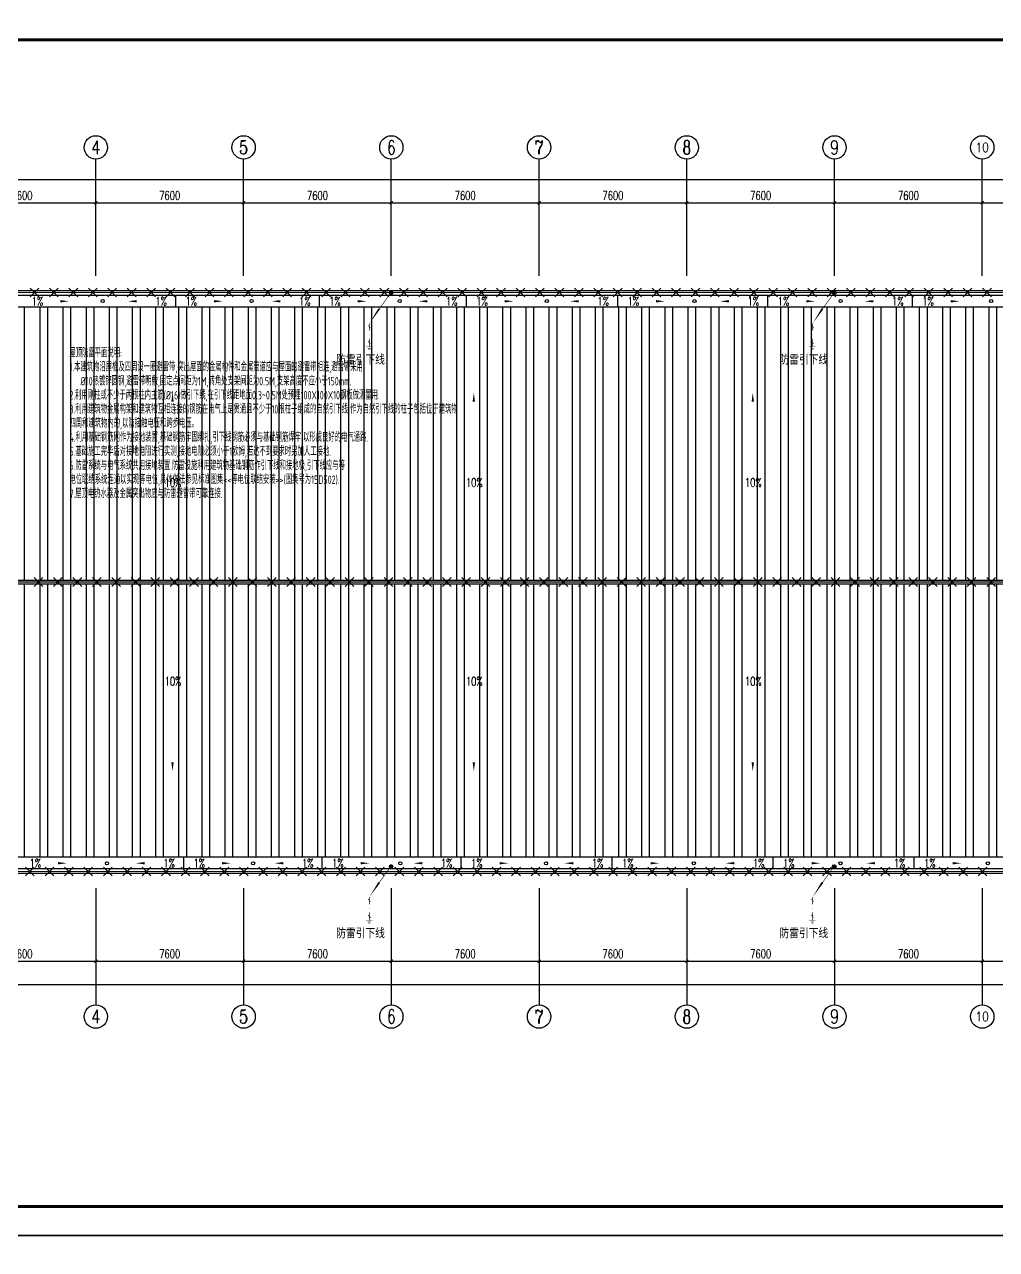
# Model space of a CAD drawing. Extents: x 54907 to 703237, y -798661 to -546661.
# Drawn here: x 90410 to 140410, y -736374 to -673374 of the extents above; entities that cross this region are included whole.
import ezdxf
from ezdxf.enums import TextEntityAlignment as Align

# ---------------------------------------------------------------- set-up
doc = ezdxf.new("R2010")
doc.units = 0
doc.header["$LTSCALE"] = 1000
doc.header["$MEASUREMENT"] = 0
for name, color, linetype in [('AXIS', 3, 'Continuous'), ('AXIS_TEXT', 7, 'Continuous'), ('CABLETRAY_DIM', 3, 'Continuous'), ('DIM_SYMB', 3, 'Continuous'), ('LGT1', 7, 'Continuous'), ('LWIRE', 4, 'Continuous'), ('PUB_TITLE', 4, 'Continuous'), ('WIRE-避雷', 4, 'Continuous'), ('干线', 1, 'Continuous')]:
    doc.layers.add(name, color=color, linetype=linetype)
doc.layers.add('yichutu', color=7, linetype='Continuous', true_color=0xffffff, plot=False)
doc.styles.add('_HZTXT', font='txt.shx', dxfattribs={"width": 0.8, "bigfont": 'hztxt.shx'})
doc.styles.add('_TCH_AXIS', font='COMPLEX', dxfattribs={"bigfont": 'GBCBIG'})
doc.styles.add('_TCH_DIM', font='SIMPLEX', dxfattribs={"bigfont": 'GBCBIG'})
doc.styles.add('_TCH_DIM_T3', font='SIMPLEX', dxfattribs={"width": 0.705882, "bigfont": 'GBCBIG'})
doc.styles.add('AUDIT_I_110108221036-0', font='gbenor', dxfattribs={"bigfont": 'gbcbig'})
doc.styles.add('COMPLEX', font='COMPLEX')
doc.dimstyles.new('_TCH_ARCH&&150', dxfattribs={"dimtxt": 446.25, "dimasz": 150, "dimexe": 375, "dimexo": 450, "dimgap": 150, "dimtad": 1, "dimdec": 0, "dimzin": 0, "dimdsep": 46, "dimtxsty": '_TCH_DIM_T3', "dimblk": 'ARCHTICK', "dimcen": 0.09, "dimclrt": 7, "dimazin": 2, "dimtfac": 1, "dimtdec": 0, "dimtix": 1, "dimtmove": 2, "dimatfit": 3, "dimldrblk": 'ARCHTICK', "dimfxl": 0, "dimtolj": 1, "dimtzin": 0, "dimarcsym": 0})
pattern_1 = [(90, (-155248.3, -610043.7), (-1190.625, 1e-13), []), (90, (-154851.4, -609646.8), (-1190.625, 1e-13), [])]

# ---------------------------------------------------------------- blocks, each defined once
blk = doc.blocks.new('$TelecSys$00000009')
for p, q in [((-0.5, 0.5), (0.5, -0.5)), ((0.5, 0.5), (-0.5, -0.5))]:
    blk.add_line(p, q)
blk = doc.blocks.new('*X77')
at = {"color": 0, "linetype": 'Continuous'}
for p, q in [((192.59, 446.72), (193.87, 448.01)), ((192.65, 446.36), (194.23, 447.94)), ((192.69, 447.24), (193.35, 447.91)), ((192.79, 446.07), (194.52, 447.8)), ((192.98, 445.84), (194.75, 447.61)), ((193.23, 445.66), (194.93, 447.37)), ((193.53, 445.54), (195.05, 447.06)), ((193.92, 445.51), (195.08, 446.67)), ((194.61, 445.77), (194.82, 445.99))]:
    blk.add_line(p, q, dxfattribs=at)
blk = doc.blocks.new('YIN')
at = {"color": 1, "linetype": 'Continuous'}
blk.add_circle((0, 0.08), 0.875, dxfattribs=at)
at = {"layer": 'LGT1', "color": 1, "linetype": 'Continuous', "const_width": 0.3}
for points in [[(-0.46, -0.38), (-6.95, -9.43)], [(-11.88, -16.7), (-10.51, -18.13)], [(-11.17, -15.63), (-11.17, -15.63), (-11.17, -19.36)], [(-11.88, -24.88), (-10.51, -26.31)], [(-11.17, -21.31), (-11.17, -21.52)], [(-11.17, -23.58), (-11.17, -27.85)], [(-12.96, -27.73), (-9.54, -27.73)], [(-12.08, -28.45), (-10.56, -28.45)], [(-11.82, -29.1), (-10.68, -29.1)]]:
    blk.add_lwpolyline(points, dxfattribs=at)
at = {"layer": 'LGT1', "color": 1, "linetype": 'Continuous'}
blk.add_lwpolyline([(-6.14, -8.19, 1, 0, 0), (-11.11, -15.59, 0, 0, 0)], format="xyseb", dxfattribs=at)
at = {"color": 1, "linetype": 'Continuous', "xscale": 0.7, "yscale": 0.7, "zscale": 0.7}
blk.add_blockref('*X77', (-135.69, -312.65), dxfattribs=at)
blk = doc.blocks.new('A$C62AC0C75')
at = {"color": 1, "linetype": 'Continuous', "xscale": 100, "yscale": 100, "zscale": 100}
blk.add_blockref('YIN', (2770, 3677), dxfattribs=at)
at = {"color": 1, "linetype": 'Continuous', "style": '_HZTXT', "width": 0.8}
blk.add_text('防雷引下线', height=500, dxfattribs=at).set_placement((-50, -8))
blk = doc.blocks.new('A$C60276FF9')
at = {"layer": '干线', "color": 3}
blk.add_blockref('A$C62AC0C75', (0, 0), dxfattribs=at)
blk = doc.blocks.new('yct-1337-420-200550-63000-150-2010.0')
at = {"layer": 'yichutu', "color": 7, "true_color": 0xffffff}
blk.add_lwpolyline([(0, 0), (0, 63000), (200550, 63000), (200550, 0)], close=True, dxfattribs=at)
blk = doc.blocks.new('_ArchTick')
at = {"color": 0, "linetype": 'ByBlock', "const_width": 0.4}
blk.add_lwpolyline([(-0.5, -0.5), (0.5, 0.5)], dxfattribs=at)
blk = doc.blocks.new('*D258')
at = {"layer": 'AXIS', "color": 0, "lineweight": -2}
for p, q in [((86480, -685845), (86480, -682170)), ((94080, -685845), (94080, -682170)), ((86480, -682545), (94080, -682545))]:
    blk.add_line(p, q, dxfattribs=at)
at = {"layer": 'Defpoints', "color": 0}
for p in [(94080, -682545), (86480, -686295), (94080, -686295)]:
    blk.add_point(p, dxfattribs=at)
at = {"layer": 'AXIS', "color": 0, "lineweight": -2, "xscale": 150, "yscale": 150, "zscale": 150, "rotation": 180}
blk.add_blockref('_ArchTick', (86480, -682545), dxfattribs=at)
at = {"layer": 'AXIS', "color": 0, "lineweight": -2, "xscale": 150, "yscale": 150, "zscale": 150}
blk.add_blockref('_ArchTick', (94080, -682545), dxfattribs=at)
at = {"layer": 'AXIS', "color": 7, "insert": (90280, -682172), "char_height": 446.2, "attachment_point": 5, "style": '_TCH_DIM_T3'}
blk.add_mtext('\\A1;7600', dxfattribs=at)
blk = doc.blocks.new('*D259')
at = {"layer": 'AXIS', "color": 0, "lineweight": -2}
for p, q in [((94080, -685845), (94080, -682170)), ((101680, -685845), (101680, -682170)), ((94080, -682545), (101680, -682545))]:
    blk.add_line(p, q, dxfattribs=at)
at = {"layer": 'Defpoints', "color": 0}
for p in [(101680, -682545), (94080, -686295), (101680, -686295)]:
    blk.add_point(p, dxfattribs=at)
at = {"layer": 'AXIS', "color": 0, "lineweight": -2, "xscale": 150, "yscale": 150, "zscale": 150, "rotation": 180}
blk.add_blockref('_ArchTick', (94080, -682545), dxfattribs=at)
at = {"layer": 'AXIS', "color": 0, "lineweight": -2, "xscale": 150, "yscale": 150, "zscale": 150}
blk.add_blockref('_ArchTick', (101680, -682545), dxfattribs=at)
at = {"layer": 'AXIS', "color": 7, "insert": (97880, -682172), "char_height": 446.2, "attachment_point": 5, "style": '_TCH_DIM_T3'}
blk.add_mtext('\\A1;7600', dxfattribs=at)
blk = doc.blocks.new('*D260')
at = {"layer": 'AXIS', "color": 0, "lineweight": -2}
for p, q in [((101680, -685845), (101680, -682170)), ((109280, -685845), (109280, -682170)), ((101680, -682545), (109280, -682545))]:
    blk.add_line(p, q, dxfattribs=at)
at = {"layer": 'Defpoints', "color": 0}
for p in [(109280, -682545), (101680, -686295), (109280, -686295)]:
    blk.add_point(p, dxfattribs=at)
at = {"layer": 'AXIS', "color": 0, "lineweight": -2, "xscale": 150, "yscale": 150, "zscale": 150, "rotation": 180}
blk.add_blockref('_ArchTick', (101680, -682545), dxfattribs=at)
at = {"layer": 'AXIS', "color": 0, "lineweight": -2, "xscale": 150, "yscale": 150, "zscale": 150}
blk.add_blockref('_ArchTick', (109280, -682545), dxfattribs=at)
at = {"layer": 'AXIS', "color": 7, "insert": (105480, -682172), "char_height": 446.2, "attachment_point": 5, "style": '_TCH_DIM_T3'}
blk.add_mtext('\\A1;7600', dxfattribs=at)
blk = doc.blocks.new('*D261')
at = {"layer": 'AXIS', "color": 0, "lineweight": -2}
for p, q in [((109280, -685845), (109280, -682170)), ((116880, -685845), (116880, -682170)), ((109280, -682545), (116880, -682545))]:
    blk.add_line(p, q, dxfattribs=at)
at = {"layer": 'Defpoints', "color": 0}
for p in [(116880, -682545), (109280, -686295), (116880, -686295)]:
    blk.add_point(p, dxfattribs=at)
at = {"layer": 'AXIS', "color": 0, "lineweight": -2, "xscale": 150, "yscale": 150, "zscale": 150, "rotation": 180}
blk.add_blockref('_ArchTick', (109280, -682545), dxfattribs=at)
at = {"layer": 'AXIS', "color": 0, "lineweight": -2, "xscale": 150, "yscale": 150, "zscale": 150}
blk.add_blockref('_ArchTick', (116880, -682545), dxfattribs=at)
at = {"layer": 'AXIS', "color": 7, "insert": (113080, -682172), "char_height": 446.2, "attachment_point": 5, "style": '_TCH_DIM_T3'}
blk.add_mtext('\\A1;7600', dxfattribs=at)
blk = doc.blocks.new('*D262')
at = {"layer": 'AXIS', "color": 0, "lineweight": -2}
for p, q in [((116880, -685845), (116880, -682170)), ((124480, -685845), (124480, -682170)), ((116880, -682545), (124480, -682545))]:
    blk.add_line(p, q, dxfattribs=at)
at = {"layer": 'Defpoints', "color": 0}
for p in [(124480, -682545), (116880, -686295), (124480, -686295)]:
    blk.add_point(p, dxfattribs=at)
at = {"layer": 'AXIS', "color": 0, "lineweight": -2, "xscale": 150, "yscale": 150, "zscale": 150, "rotation": 180}
blk.add_blockref('_ArchTick', (116880, -682545), dxfattribs=at)
at = {"layer": 'AXIS', "color": 0, "lineweight": -2, "xscale": 150, "yscale": 150, "zscale": 150}
blk.add_blockref('_ArchTick', (124480, -682545), dxfattribs=at)
at = {"layer": 'AXIS', "color": 7, "insert": (120680, -682172), "char_height": 446.2, "attachment_point": 5, "style": '_TCH_DIM_T3'}
blk.add_mtext('\\A1;7600', dxfattribs=at)
blk = doc.blocks.new('*D263')
at = {"layer": 'AXIS', "color": 0, "lineweight": -2}
for p, q in [((124480, -685845), (124480, -682170)), ((132080, -685845), (132080, -682170)), ((124480, -682545), (132080, -682545))]:
    blk.add_line(p, q, dxfattribs=at)
at = {"layer": 'Defpoints', "color": 0}
for p in [(132080, -682545), (124480, -686295), (132080, -686295)]:
    blk.add_point(p, dxfattribs=at)
at = {"layer": 'AXIS', "color": 0, "lineweight": -2, "xscale": 150, "yscale": 150, "zscale": 150, "rotation": 180}
blk.add_blockref('_ArchTick', (124480, -682545), dxfattribs=at)
at = {"layer": 'AXIS', "color": 0, "lineweight": -2, "xscale": 150, "yscale": 150, "zscale": 150}
blk.add_blockref('_ArchTick', (132080, -682545), dxfattribs=at)
at = {"layer": 'AXIS', "color": 7, "insert": (128280, -682172), "char_height": 446.2, "attachment_point": 5, "style": '_TCH_DIM_T3'}
blk.add_mtext('\\A1;7600', dxfattribs=at)
blk = doc.blocks.new('*D264')
at = {"layer": 'AXIS', "color": 0, "lineweight": -2}
for p, q in [((132080, -685845), (132080, -682170)), ((139680, -685845), (139680, -682170)), ((132080, -682545), (139680, -682545))]:
    blk.add_line(p, q, dxfattribs=at)
at = {"layer": 'Defpoints', "color": 0}
for p in [(139680, -682545), (132080, -686295), (139680, -686295)]:
    blk.add_point(p, dxfattribs=at)
at = {"layer": 'AXIS', "color": 0, "lineweight": -2, "xscale": 150, "yscale": 150, "zscale": 150, "rotation": 180}
blk.add_blockref('_ArchTick', (132080, -682545), dxfattribs=at)
at = {"layer": 'AXIS', "color": 0, "lineweight": -2, "xscale": 150, "yscale": 150, "zscale": 150}
blk.add_blockref('_ArchTick', (139680, -682545), dxfattribs=at)
at = {"layer": 'AXIS', "color": 7, "insert": (135880, -682172), "char_height": 446.2, "attachment_point": 5, "style": '_TCH_DIM_T3'}
blk.add_mtext('\\A1;7600', dxfattribs=at)
blk = doc.blocks.new('*D265')
at = {"layer": 'AXIS', "color": 0, "lineweight": -2}
for p, q in [((139680, -685845), (139680, -682170)), ((147280, -685845), (147280, -682170)), ((139680, -682545), (147280, -682545))]:
    blk.add_line(p, q, dxfattribs=at)
at = {"layer": 'Defpoints', "color": 0}
for p in [(147280, -682545), (139680, -686295), (147280, -686295)]:
    blk.add_point(p, dxfattribs=at)
at = {"layer": 'AXIS', "color": 0, "lineweight": -2, "xscale": 150, "yscale": 150, "zscale": 150, "rotation": 180}
blk.add_blockref('_ArchTick', (139680, -682545), dxfattribs=at)
at = {"layer": 'AXIS', "color": 0, "lineweight": -2, "xscale": 150, "yscale": 150, "zscale": 150}
blk.add_blockref('_ArchTick', (147280, -682545), dxfattribs=at)
at = {"layer": 'AXIS', "color": 7, "insert": (143480, -682172), "char_height": 446.2, "attachment_point": 5, "style": '_TCH_DIM_T3'}
blk.add_mtext('\\A1;7600', dxfattribs=at)
blk = doc.blocks.new('*D276')
at = {"layer": 'AXIS', "color": 0, "lineweight": -2}
for p, q in [((71280, -685845), (71280, -680970)), ((223280, -685845), (223280, -680970)), ((71280, -681345), (223280, -681345))]:
    blk.add_line(p, q, dxfattribs=at)
at = {"layer": 'Defpoints', "color": 0}
for p in [(223280, -681345), (71280, -686295), (223280, -686295)]:
    blk.add_point(p, dxfattribs=at)
at = {"layer": 'AXIS', "color": 0, "lineweight": -2, "xscale": 150, "yscale": 150, "zscale": 150, "rotation": 180}
blk.add_blockref('_ArchTick', (71280, -681345), dxfattribs=at)
at = {"layer": 'AXIS', "color": 0, "lineweight": -2, "xscale": 150, "yscale": 150, "zscale": 150}
blk.add_blockref('_ArchTick', (223280, -681345), dxfattribs=at)
at = {"layer": 'AXIS', "color": 7, "insert": (147280, -680972), "char_height": 446.2, "attachment_point": 5, "style": '_TCH_DIM_T3'}
blk.add_mtext('\\A1;152000', dxfattribs=at)
blk = doc.blocks.new('*D279')
at = {"layer": 'AXIS', "color": 0, "lineweight": -2}
for p, q in [((86480, -718245), (86480, -721920)), ((94080, -718245), (94080, -721920)), ((86480, -721545), (94080, -721545))]:
    blk.add_line(p, q, dxfattribs=at)
at = {"layer": 'Defpoints', "color": 0}
for p in [(86480, -717795), (94080, -717795), (94080, -721545)]:
    blk.add_point(p, dxfattribs=at)
at = {"layer": 'AXIS', "color": 0, "lineweight": -2, "xscale": 150, "yscale": 150, "zscale": 150, "rotation": 180}
blk.add_blockref('_ArchTick', (86480, -721545), dxfattribs=at)
at = {"layer": 'AXIS', "color": 0, "lineweight": -2, "xscale": 150, "yscale": 150, "zscale": 150}
blk.add_blockref('_ArchTick', (94080, -721545), dxfattribs=at)
at = {"layer": 'AXIS', "color": 7, "insert": (90280, -721172), "char_height": 446.2, "attachment_point": 5, "style": '_TCH_DIM_T3'}
blk.add_mtext('\\A1;7600', dxfattribs=at)
blk = doc.blocks.new('*D280')
at = {"layer": 'AXIS', "color": 0, "lineweight": -2}
for p, q in [((94080, -718245), (94080, -721920)), ((101680, -718245), (101680, -721920)), ((94080, -721545), (101680, -721545))]:
    blk.add_line(p, q, dxfattribs=at)
at = {"layer": 'Defpoints', "color": 0}
for p in [(94080, -717795), (101680, -717795), (101680, -721545)]:
    blk.add_point(p, dxfattribs=at)
at = {"layer": 'AXIS', "color": 0, "lineweight": -2, "xscale": 150, "yscale": 150, "zscale": 150, "rotation": 180}
blk.add_blockref('_ArchTick', (94080, -721545), dxfattribs=at)
at = {"layer": 'AXIS', "color": 0, "lineweight": -2, "xscale": 150, "yscale": 150, "zscale": 150}
blk.add_blockref('_ArchTick', (101680, -721545), dxfattribs=at)
at = {"layer": 'AXIS', "color": 7, "insert": (97880, -721172), "char_height": 446.2, "attachment_point": 5, "style": '_TCH_DIM_T3'}
blk.add_mtext('\\A1;7600', dxfattribs=at)
blk = doc.blocks.new('*D281')
at = {"layer": 'AXIS', "color": 0, "lineweight": -2}
for p, q in [((101680, -718245), (101680, -721920)), ((109280, -718245), (109280, -721920)), ((101680, -721545), (109280, -721545))]:
    blk.add_line(p, q, dxfattribs=at)
at = {"layer": 'Defpoints', "color": 0}
for p in [(101680, -717795), (109280, -717795), (109280, -721545)]:
    blk.add_point(p, dxfattribs=at)
at = {"layer": 'AXIS', "color": 0, "lineweight": -2, "xscale": 150, "yscale": 150, "zscale": 150, "rotation": 180}
blk.add_blockref('_ArchTick', (101680, -721545), dxfattribs=at)
at = {"layer": 'AXIS', "color": 0, "lineweight": -2, "xscale": 150, "yscale": 150, "zscale": 150}
blk.add_blockref('_ArchTick', (109280, -721545), dxfattribs=at)
at = {"layer": 'AXIS', "color": 7, "insert": (105480, -721172), "char_height": 446.2, "attachment_point": 5, "style": '_TCH_DIM_T3'}
blk.add_mtext('\\A1;7600', dxfattribs=at)
blk = doc.blocks.new('*D282')
at = {"layer": 'AXIS', "color": 0, "lineweight": -2}
for p, q in [((109280, -718245), (109280, -721920)), ((116880, -718245), (116880, -721920)), ((109280, -721545), (116880, -721545))]:
    blk.add_line(p, q, dxfattribs=at)
at = {"layer": 'Defpoints', "color": 0}
for p in [(109280, -717795), (116880, -717795), (116880, -721545)]:
    blk.add_point(p, dxfattribs=at)
at = {"layer": 'AXIS', "color": 0, "lineweight": -2, "xscale": 150, "yscale": 150, "zscale": 150, "rotation": 180}
blk.add_blockref('_ArchTick', (109280, -721545), dxfattribs=at)
at = {"layer": 'AXIS', "color": 0, "lineweight": -2, "xscale": 150, "yscale": 150, "zscale": 150}
blk.add_blockref('_ArchTick', (116880, -721545), dxfattribs=at)
at = {"layer": 'AXIS', "color": 7, "insert": (113080, -721172), "char_height": 446.2, "attachment_point": 5, "style": '_TCH_DIM_T3'}
blk.add_mtext('\\A1;7600', dxfattribs=at)
blk = doc.blocks.new('*D283')
at = {"layer": 'AXIS', "color": 0, "lineweight": -2}
for p, q in [((116880, -718245), (116880, -721920)), ((124480, -718245), (124480, -721920)), ((116880, -721545), (124480, -721545))]:
    blk.add_line(p, q, dxfattribs=at)
at = {"layer": 'Defpoints', "color": 0}
for p in [(116880, -717795), (124480, -717795), (124480, -721545)]:
    blk.add_point(p, dxfattribs=at)
at = {"layer": 'AXIS', "color": 0, "lineweight": -2, "xscale": 150, "yscale": 150, "zscale": 150, "rotation": 180}
blk.add_blockref('_ArchTick', (116880, -721545), dxfattribs=at)
at = {"layer": 'AXIS', "color": 0, "lineweight": -2, "xscale": 150, "yscale": 150, "zscale": 150}
blk.add_blockref('_ArchTick', (124480, -721545), dxfattribs=at)
at = {"layer": 'AXIS', "color": 7, "insert": (120680, -721172), "char_height": 446.2, "attachment_point": 5, "style": '_TCH_DIM_T3'}
blk.add_mtext('\\A1;7600', dxfattribs=at)
blk = doc.blocks.new('*D284')
at = {"layer": 'AXIS', "color": 0, "lineweight": -2}
for p, q in [((124480, -718245), (124480, -721920)), ((132080, -718245), (132080, -721920)), ((124480, -721545), (132080, -721545))]:
    blk.add_line(p, q, dxfattribs=at)
at = {"layer": 'Defpoints', "color": 0}
for p in [(124480, -717795), (132080, -717795), (132080, -721545)]:
    blk.add_point(p, dxfattribs=at)
at = {"layer": 'AXIS', "color": 0, "lineweight": -2, "xscale": 150, "yscale": 150, "zscale": 150, "rotation": 180}
blk.add_blockref('_ArchTick', (124480, -721545), dxfattribs=at)
at = {"layer": 'AXIS', "color": 0, "lineweight": -2, "xscale": 150, "yscale": 150, "zscale": 150}
blk.add_blockref('_ArchTick', (132080, -721545), dxfattribs=at)
at = {"layer": 'AXIS', "color": 7, "insert": (128280, -721172), "char_height": 446.2, "attachment_point": 5, "style": '_TCH_DIM_T3'}
blk.add_mtext('\\A1;7600', dxfattribs=at)
blk = doc.blocks.new('*D285')
at = {"layer": 'AXIS', "color": 0, "lineweight": -2}
for p, q in [((132080, -718245), (132080, -721920)), ((139680, -718245), (139680, -721920)), ((132080, -721545), (139680, -721545))]:
    blk.add_line(p, q, dxfattribs=at)
at = {"layer": 'Defpoints', "color": 0}
for p in [(132080, -717795), (139680, -717795), (139680, -721545)]:
    blk.add_point(p, dxfattribs=at)
at = {"layer": 'AXIS', "color": 0, "lineweight": -2, "xscale": 150, "yscale": 150, "zscale": 150, "rotation": 180}
blk.add_blockref('_ArchTick', (132080, -721545), dxfattribs=at)
at = {"layer": 'AXIS', "color": 0, "lineweight": -2, "xscale": 150, "yscale": 150, "zscale": 150}
blk.add_blockref('_ArchTick', (139680, -721545), dxfattribs=at)
at = {"layer": 'AXIS', "color": 7, "insert": (135880, -721172), "char_height": 446.2, "attachment_point": 5, "style": '_TCH_DIM_T3'}
blk.add_mtext('\\A1;7600', dxfattribs=at)
blk = doc.blocks.new('*D286')
at = {"layer": 'AXIS', "color": 0, "lineweight": -2}
for p, q in [((139680, -718245), (139680, -721920)), ((147280, -718245), (147280, -721920)), ((139680, -721545), (147280, -721545))]:
    blk.add_line(p, q, dxfattribs=at)
at = {"layer": 'Defpoints', "color": 0}
for p in [(139680, -717795), (147280, -717795), (147280, -721545)]:
    blk.add_point(p, dxfattribs=at)
at = {"layer": 'AXIS', "color": 0, "lineweight": -2, "xscale": 150, "yscale": 150, "zscale": 150, "rotation": 180}
blk.add_blockref('_ArchTick', (139680, -721545), dxfattribs=at)
at = {"layer": 'AXIS', "color": 0, "lineweight": -2, "xscale": 150, "yscale": 150, "zscale": 150}
blk.add_blockref('_ArchTick', (147280, -721545), dxfattribs=at)
at = {"layer": 'AXIS', "color": 7, "insert": (143480, -721172), "char_height": 446.2, "attachment_point": 5, "style": '_TCH_DIM_T3'}
blk.add_mtext('\\A1;7600', dxfattribs=at)
blk = doc.blocks.new('*D297')
at = {"layer": 'AXIS', "color": 0, "lineweight": -2}
for p, q in [((71280, -718245), (71280, -723120)), ((223280, -718245), (223280, -723120)), ((71280, -722745), (223280, -722745))]:
    blk.add_line(p, q, dxfattribs=at)
at = {"layer": 'Defpoints', "color": 0}
for p in [(71280, -717795), (223280, -717795), (223280, -722745)]:
    blk.add_point(p, dxfattribs=at)
at = {"layer": 'AXIS', "color": 0, "lineweight": -2, "xscale": 150, "yscale": 150, "zscale": 150, "rotation": 180}
blk.add_blockref('_ArchTick', (71280, -722745), dxfattribs=at)
at = {"layer": 'AXIS', "color": 0, "lineweight": -2, "xscale": 150, "yscale": 150, "zscale": 150}
blk.add_blockref('_ArchTick', (223280, -722745), dxfattribs=at)
at = {"layer": 'AXIS', "color": 7, "insert": (147280, -722372), "char_height": 446.2, "attachment_point": 5, "style": '_TCH_DIM_T3'}
blk.add_mtext('\\A1;152000', dxfattribs=at)
blk = doc.blocks.new('_AXISO')
blk.add_circle((0, 0), 0.5)
at = {"layer": 'AXIS_TEXT', "style": 'COMPLEX', "width": 1.041667}
blk.add_attdef('A', text='', height=0.56, dxfattribs=at).set_placement((-0.25, -0.28), (0.25, -0.28), align=Align.FIT)

msp = doc.modelspace()

# ---------------------------------------------------------------- hatches: boundary and pattern name
h = msp.add_hatch()
h.set_pattern_fill('ANSI32', color=146, scale=250, angle=45, style=0)
h.set_pattern_definition(pattern_1)
h.paths.add_polyline_path([(78880.3, -687894.7), (70210.2, -687894.7), (70730.4, -701944.7), (78880.3, -701944.7)])
h.paths.add_polyline_path([(86480.3, -687894.7), (78880.3, -687894.7), (78880.3, -701944.7), (86480.3, -701944.7)])
h.paths.add_polyline_path([(94080.3, -687894.7), (86480.3, -687894.7), (86480.3, -701944.7), (94080.3, -701944.7)])
h.paths.add_polyline_path([(101680.3, -687894.7), (94080.3, -687894.7), (94080.3, -701944.7), (101680.3, -701944.7)])
h.paths.add_polyline_path([(109280.3, -687894.7), (101680.3, -687894.7), (101680.3, -701944.7), (109280.3, -701944.7)])
h.paths.add_polyline_path([(116880.3, -687894.7), (109280.3, -687894.7), (109280.3, -701944.7), (116880.3, -701944.7)])
h.paths.add_polyline_path([(124480.3, -687894.7), (116880.3, -687894.7), (116880.3, -701944.7), (124480.3, -701944.7)])
h.paths.add_polyline_path([(132080.3, -687894.7), (124480.3, -687894.7), (124480.3, -701944.7), (132080.3, -701944.7)])
h.paths.add_polyline_path([(139680.3, -687894.7), (132080.3, -687894.7), (132080.3, -701944.7), (139680.3, -701944.7)])
h.paths.add_polyline_path([(147280.3, -687894.7), (139680.3, -687894.7), (139680.3, -701944.7), (147280.3, -701944.7)])
h.paths.add_polyline_path([(154880.3, -687894.7), (147280.3, -687894.7), (147280.3, -701944.7), (154880.3, -701944.7)])
h.paths.add_polyline_path([(223280.3, -687894.7), (154880.3, -687894.7), (154880.3, -701944.7), (223280.3, -701944.7)])
h = msp.add_hatch()
h.set_pattern_fill('ANSI32', color=146, scale=250, angle=45, style=0)
h.set_pattern_definition(pattern_1)
h.paths.add_polyline_path([(215680.3, -716194.7), (223280.3, -716194.7), (223280.3, -702144.7), (215680.3, -702144.7)])
h.paths.add_polyline_path([(208080.3, -716194.7), (215680.3, -716194.7), (215680.3, -702144.7), (208080.3, -702144.7)])
h.paths.add_polyline_path([(200480.3, -716194.7), (208080.3, -716194.7), (208080.3, -702144.7), (200480.3, -702144.7)])
h.paths.add_polyline_path([(170080.3, -716194.7), (177680.3, -716194.7), (177680.3, -702144.7), (170080.3, -702144.7)])
h.paths.add_polyline_path([(162480.3, -716194.7), (170080.3, -716194.7), (170080.3, -702144.7), (162480.3, -702144.7)])
h.paths.add_polyline_path([(154880.3, -716194.7), (162480.3, -716194.7), (162480.3, -702144.7), (154880.3, -702144.7)])
h.paths.add_polyline_path([(147280.3, -716194.7), (154880.3, -716194.7), (154880.3, -702144.7), (147280.3, -702144.7)])
h.paths.add_polyline_path([(139680.3, -716194.7), (147280.3, -716194.7), (147280.3, -702144.7), (139680.3, -702144.7)])
h.paths.add_polyline_path([(132080.3, -716194.7), (139680.3, -716194.7), (139680.3, -702144.7), (132080.3, -702144.7)])
h.paths.add_polyline_path([(124480.3, -716194.7), (132080.3, -716194.7), (132080.3, -702144.7), (124480.3, -702144.7)])
h.paths.add_polyline_path([(116880.3, -716194.7), (124480.3, -716194.7), (124480.3, -702144.7), (116880.3, -702144.7)])
h.paths.add_polyline_path([(109280.3, -716194.7), (116880.3, -716194.7), (116880.3, -702144.7), (109280.3, -702144.7)])
h.paths.add_polyline_path([(101680.3, -716194.7), (109280.3, -716194.7), (109280.3, -702144.7), (101680.3, -702144.7)])
h.paths.add_polyline_path([(94080.3, -716194.7), (101680.3, -716194.7), (101680.3, -702144.7), (94080.3, -702144.7)])
h.paths.add_polyline_path([(86480.3, -716194.7), (94080.3, -716194.7), (94080.3, -702144.7), (86480.3, -702144.7)])
h.paths.add_polyline_path([(78880.3, -716194.7), (86480.3, -716194.7), (86480.3, -702144.7), (78880.3, -702144.7)])
h.paths.add_polyline_path([(185160.3, -716194.7), (185160.3, -702144.7), (177680.3, -702144.7), (177680.3, -716194.7)])
h.paths.add_polyline_path([(185400.3, -716194.7), (185400.3, -702184.7), (192880.3, -702184.7), (192880.3, -702144.7), (185280.3, -702144.7), (185280.3, -716194.7)])
h.paths.add_polyline_path([(192880.3, -702184.7), (200360.3, -702184.7), (200360.3, -716194.7), (200480.3, -716194.7), (200480.3, -702144.7), (192880.3, -702144.7)])

# ---------------------------------------------------------------- linework, layer by layer
for p, q in [((70179.1, -687054.7), (223520.3, -687054.7)), ((70179.1, -687294.7), (223280.3, -687294.7)), ((98170.9, -687294.7), (98170.9, -687894.7)), ((105564.5, -687294.7), (105564.5, -687894.7)), ((113127.1, -687294.7), (113127.1, -687894.7)), ((120911.7, -687294.7), (120911.7, -687894.7)), ((128634.4, -687294.7), (128634.4, -687894.7)), ((136069.6, -687294.7), (136069.6, -687894.7)), ((70179.1, -687894.7), (223280.3, -687894.7)), ((70494, -702044.7), (185160.3, -702044.7)), ((70734.1, -701944.7), (223280.3, -701944.7)), ((70734.1, -702144.7), (185160.3, -702144.7)), ((185160.3, -716194.7), (71280.3, -716194.7)), ((98581.9, -716194.7), (98581.9, -716794.7)), ((105712.4, -716194.7), (105712.4, -716794.7)), ((112860.3, -716194.7), (112860.3, -716794.7)), ((120625.4, -716194.7), (120625.4, -716794.7)), ((128910.5, -716194.7), (128910.5, -716794.7)), ((136158.4, -716194.7), (136158.4, -716794.7)), ((185160.3, -716794.7), (71280.3, -716794.7)), ((223520.3, -717034.7), (71049, -717034.7))]:
    msp.add_line(p, q)
at = {"color": 0}
for centre in [(94435.9, -687596), (102092.8, -687596), (109712.5, -687596), (117276.7, -687596), (124876.6, -687596), (132392.4, -687596), (140135.5, -687596), (94653.6, -716510.1), (102170.2, -716510.1), (109739, -716510.1), (117239.2, -716510.1), (124840, -716510.1), (132385.9, -716510.1), (139964.4, -716510.1)]:
    msp.add_circle(centre, 81, dxfattribs=at)
at = {"layer": 'AXIS'}
for p, q in [((94080.3, -686294.7), (94080.3, -680294.7)), ((101680.3, -686294.7), (101680.3, -680294.7)), ((109280.3, -686294.7), (109280.3, -680294.7)), ((116880.3, -686294.7), (116880.3, -680294.7)), ((124480.3, -686294.7), (124480.3, -680294.7)), ((132080.3, -686294.7), (132080.3, -680294.7)), ((139680.3, -686294.7), (139680.3, -680294.7)), ((94080.3, -717794.7), (94080.3, -723794.7)), ((101680.3, -717794.7), (101680.3, -723794.7)), ((109280.3, -717794.7), (109280.3, -723794.7)), ((116880.3, -717794.7), (116880.3, -723794.7)), ((124480.3, -717794.7), (124480.3, -723794.7)), ((132080.3, -717794.7), (132080.3, -723794.7)), ((139680.3, -717794.7), (139680.3, -723794.7))]:
    msp.add_line(p, q, dxfattribs=at)
at = {"layer": 'DIM_SYMB'}
for points in [[(91446.2, -687608, 0, 0, 0), (92698.2, -687608, 0, 120, 0), (92248.2, -687608, 0, 0, 0)], [(96982.5, -687608, 0, 0, 0), (95730.5, -687608, 0, 120, 0), (96180.5, -687608, 0, 0, 0)], [(99359.3, -687608, 0, 0, 0), (100611.3, -687608, 0, 120, 0), (100161.3, -687608, 0, 0, 0)], [(104376.1, -687608, 0, 0, 0), (103124.1, -687608, 0, 120, 0), (103574.1, -687608, 0, 0, 0)], [(106752.9, -687608, 0, 0, 0), (108004.9, -687608, 0, 120, 0), (107554.9, -687608, 0, 0, 0)], [(111938.7, -687608, 0, 0, 0), (110686.7, -687608, 0, 120, 0), (111136.7, -687608, 0, 0, 0)], [(114315.5, -687608, 0, 0, 0), (115567.5, -687608, 0, 120, 0), (115117.5, -687608, 0, 0, 0)], [(119723.3, -687608, 0, 0, 0), (118471.3, -687608, 0, 120, 0), (118921.3, -687608, 0, 0, 0)], [(122100.1, -687608, 0, 0, 0), (123352.1, -687608, 0, 120, 0), (122902.1, -687608, 0, 0, 0)], [(127446, -687608, 0, 0, 0), (126194, -687608, 0, 120, 0), (126644, -687608, 0, 0, 0)], [(129822.8, -687608, 0, 0, 0), (131074.8, -687608, 0, 120, 0), (130624.8, -687608, 0, 0, 0)], [(134881.2, -687608, 0, 0, 0), (133629.2, -687608, 0, 120, 0), (134079.2, -687608, 0, 0, 0)], [(137258, -687608, 0, 0, 0), (138510, -687608, 0, 120, 0), (138060, -687608, 0, 0, 0)], [(98023.9, -696555.1, 0, 0, 0), (98023.9, -692314.1, 0, 120, 0), (98023.9, -692764.1, 0, 0, 0)], [(113523.2, -696555.1, 0, 0, 0), (113523.2, -692314.1, 0, 120, 0), (113523.2, -692764.1, 0, 0, 0)], [(127872.5, -696555.1, 0, 0, 0), (127872.5, -692314.1, 0, 120, 0), (127872.5, -692764.1, 0, 0, 0)], [(98023.9, -707534.2, 0, 0, 0), (98023.9, -711775.2, 0, 120, 0), (98023.9, -711325.2, 0, 0, 0)], [(113523.2, -707534.2, 0, 0, 0), (113523.2, -711775.2, 0, 120, 0), (113523.2, -711325.2, 0, 0, 0)], [(127872.5, -707534.2, 0, 0, 0), (127872.5, -711775.2, 0, 120, 0), (127872.5, -711325.2, 0, 0, 0)], [(91336.9, -716508, 0, 0, 0), (92588.9, -716508, 0, 120, 0), (92138.9, -716508, 0, 0, 0)], [(97393.5, -716508, 0, 0, 0), (96141.5, -716508, 0, 120, 0), (96591.5, -716508, 0, 0, 0)], [(99770.3, -716508, 0, 0, 0), (101022.3, -716508, 0, 120, 0), (100572.3, -716508, 0, 0, 0)], [(104524, -716508, 0, 0, 0), (103272, -716508, 0, 120, 0), (103722, -716508, 0, 0, 0)], [(106900.8, -716508, 0, 0, 0), (108152.8, -716508, 0, 120, 0), (107702.8, -716508, 0, 0, 0)], [(111671.8, -716508, 0, 0, 0), (110419.8, -716508, 0, 120, 0), (110869.8, -716508, 0, 0, 0)], [(114048.7, -716508, 0, 0, 0), (115300.7, -716508, 0, 120, 0), (114850.7, -716508, 0, 0, 0)], [(119437, -716508, 0, 0, 0), (118185, -716508, 0, 120, 0), (118635, -716508, 0, 0, 0)], [(121813.8, -716508, 0, 0, 0), (123065.8, -716508, 0, 120, 0), (122615.8, -716508, 0, 0, 0)], [(127722.1, -716508, 0, 0, 0), (126470.1, -716508, 0, 120, 0), (126920.1, -716508, 0, 0, 0)], [(130098.9, -716508, 0, 0, 0), (131350.9, -716508, 0, 120, 0), (130900.9, -716508, 0, 0, 0)], [(134970, -716508, 0, 0, 0), (133718, -716508, 0, 120, 0), (134168, -716508, 0, 0, 0)], [(137346.8, -716508, 0, 0, 0), (138598.8, -716508, 0, 120, 0), (138148.8, -716508, 0, 0, 0)]]:
    msp.add_lwpolyline(points, format="xyseb", dxfattribs=at)
at = {"layer": 'PUB_TITLE'}
msp.add_line((55056.6, -735661.4), (255606.6, -735661.4), dxfattribs=at)
at = {"layer": 'PUB_TITLE', "const_width": 150}
msp.add_lwpolyline([(58806.6, -734161.4), (254256.6, -734161.4), (254256.6, -674161.4), (58806.6, -674161.4)], close=True, dxfattribs=at)
at = {"layer": 'PUB_TITLE'}
msp.add_lwpolyline([(54906.6, -798661.4), (255606.6, -798661.4), (255606.6, -735661.4), (54906.6, -735661.4)], close=True, dxfattribs=at)
at = {"layer": 'WIRE-避雷', "linetype": 'Continuous', "const_width": 52.5}
for points in [[(71191.2, -716931.6), (223421.7, -716931.6), (223421.7, -687156.4), (70067.3, -687159.3)], [(70629.2, -702044.7), (223421.7, -702044)]]:
    msp.add_lwpolyline(points, dxfattribs=at)

# ---------------------------------------------------------------- block references
at = {"layer": 'AXIS'}
ref = msp.add_blockref('_AXISO', (94080.3, -679694.7), dxfattribs=dict(at, xscale=1200, yscale=1200, zscale=1200))
ref.add_attrib('A', '4', dxfattribs={"layer": 'AXIS_TEXT', "height": 683.5, "style": '_TCH_AXIS', "width": 0.9375}).set_placement((93836.1, -680036.4), (94324.4, -680036.4), align=Align.FIT)
ref = msp.add_blockref('_AXISO', (101680.3, -679694.7), dxfattribs=dict(at, xscale=1200, yscale=1200, zscale=1200))
ref.add_attrib('A', '5', dxfattribs={"layer": 'AXIS_TEXT', "height": 698.9, "style": '_TCH_AXIS'}).set_placement((101447.3, -680044.1), (101913.2, -680044.1), align=Align.FIT)
ref = msp.add_blockref('_AXISO', (109280.3, -679694.7), dxfattribs=dict(at, xscale=1200, yscale=1200, zscale=1200))
ref.add_attrib('A', '6', dxfattribs={"layer": 'AXIS_TEXT', "height": 714.2, "style": '_TCH_AXIS', "width": 0.928571}).set_placement((109059.2, -680051.8), (109501.3, -680051.8), align=Align.FIT)
ref = msp.add_blockref('_AXISO', (116880.3, -679694.7), dxfattribs=dict(at, xscale=1200, yscale=1200, zscale=1200))
ref.add_attrib('A', '7', dxfattribs={"layer": 'AXIS_TEXT', "height": 698.9, "style": '_TCH_AXIS'}).set_placement((116647.3, -680044.1), (117113.2, -680044.1), align=Align.FIT)
ref = msp.add_blockref('_AXISO', (124480.3, -679694.7), dxfattribs=dict(at, xscale=1200, yscale=1200, zscale=1200))
ref.add_attrib('A', '8', dxfattribs={"layer": 'AXIS_TEXT', "height": 698.9, "style": '_TCH_AXIS'}).set_placement((124247.3, -680044.1), (124713.2, -680044.1), align=Align.FIT)
ref = msp.add_blockref('_AXISO', (132080.3, -679694.7), dxfattribs=dict(at, xscale=1200, yscale=1200, zscale=1200))
ref.add_attrib('A', '9', dxfattribs={"layer": 'AXIS_TEXT', "height": 714.2, "style": '_TCH_AXIS', "width": 0.928571}).set_placement((131859.2, -680051.8), (132301.3, -680051.8), align=Align.FIT)
ref = msp.add_blockref('_AXISO', (139680.3, -679694.7), dxfattribs=dict(at, xscale=1200, yscale=1200, zscale=1200))
ref.add_attrib('A', '10', dxfattribs={"layer": 'AXIS_TEXT', "height": 481.71, "style": '_TCH_AXIS', "width": 1.034483}).set_placement((139336.2, -679935.5), (140024.3, -679935.5), align=Align.FIT)
ref = msp.add_blockref('_AXISO', (94080.3, -724394.7), dxfattribs=dict(at, xscale=1200, yscale=1200, zscale=1200))
ref.add_attrib('A', '4', dxfattribs={"layer": 'AXIS_TEXT', "height": 683.5, "style": '_TCH_AXIS', "width": 0.9375}).set_placement((93836.1, -724736.4), (94324.4, -724736.4), align=Align.FIT)
ref = msp.add_blockref('_AXISO', (101680.3, -724394.7), dxfattribs=dict(at, xscale=1200, yscale=1200, zscale=1200))
ref.add_attrib('A', '5', dxfattribs={"layer": 'AXIS_TEXT', "height": 698.9, "style": '_TCH_AXIS'}).set_placement((101447.3, -724744.1), (101913.2, -724744.1), align=Align.FIT)
ref = msp.add_blockref('_AXISO', (109280.3, -724394.7), dxfattribs=dict(at, xscale=1200, yscale=1200, zscale=1200))
ref.add_attrib('A', '6', dxfattribs={"layer": 'AXIS_TEXT', "height": 714.2, "style": '_TCH_AXIS', "width": 0.928571}).set_placement((109059.2, -724751.8), (109501.3, -724751.8), align=Align.FIT)
ref = msp.add_blockref('_AXISO', (116880.3, -724394.7), dxfattribs=dict(at, xscale=1200, yscale=1200, zscale=1200))
ref.add_attrib('A', '7', dxfattribs={"layer": 'AXIS_TEXT', "height": 698.9, "style": '_TCH_AXIS'}).set_placement((116647.3, -724744.1), (117113.2, -724744.1), align=Align.FIT)
ref = msp.add_blockref('_AXISO', (124480.3, -724394.7), dxfattribs=dict(at, xscale=1200, yscale=1200, zscale=1200))
ref.add_attrib('A', '8', dxfattribs={"layer": 'AXIS_TEXT', "height": 698.9, "style": '_TCH_AXIS'}).set_placement((124247.3, -724744.1), (124713.2, -724744.1), align=Align.FIT)
ref = msp.add_blockref('_AXISO', (132080.3, -724394.7), dxfattribs=dict(at, xscale=1200, yscale=1200, zscale=1200))
ref.add_attrib('A', '9', dxfattribs={"layer": 'AXIS_TEXT', "height": 714.2, "style": '_TCH_AXIS', "width": 0.928571}).set_placement((131859.2, -724751.8), (132301.3, -724751.8), align=Align.FIT)
ref = msp.add_blockref('_AXISO', (139680.3, -724394.7), dxfattribs=dict(at, xscale=1200, yscale=1200, zscale=1200))
ref.add_attrib('A', '10', dxfattribs={"layer": 'AXIS_TEXT', "height": 481.71, "style": '_TCH_AXIS', "width": 1.034483}).set_placement((139336.2, -724635.5), (140024.3, -724635.5), align=Align.FIT)
at = {"layer": 'LWIRE', "xscale": 449.9999999999999, "yscale": 450, "zscale": 450}
for p, rotation in [((90921.7, -687158.9), 180.0010883605378), ((91921.7, -687158.9), 180.0010883605378), ((92921.7, -687158.9), 180.0010883605378), ((93921.7, -687158.9), 180.0010883605378), ((94921.7, -687158.8), 180.0010883605378), ((95921.7, -687158.8), 180.0010883605378), ((96921.7, -687158.8), 180.0010883605378), ((97921.7, -687158.8), 180.0010883605378), ((98921.7, -687158.8), 180.0010883605378), ((99921.7, -687158.7), 180.0010883605378), ((100921.7, -687158.7), 180.0010883605378), ((101921.7, -687158.7), 180.0010883605378), ((102921.7, -687158.7), 180.0010883605378), ((103921.7, -687158.7), 180.0010883605378), ((104921.7, -687158.6), 180.0010883605378), ((105921.7, -687158.6), 180.0010883605378), ((106921.7, -687158.6), 180.0010883605378), ((107921.7, -687158.6), 180.0010883605378), ((108921.7, -687158.6), 180.0010883605378), ((109921.7, -687158.5), 180.0010883605378), ((110921.7, -687158.5), 180.0010883605378), ((111921.7, -687158.5), 180.0010883605378), ((112921.7, -687158.5), 180.0010883605378), ((113921.7, -687158.5), 180.0010883605378), ((114921.7, -687158.5), 180.0010883605378), ((115921.7, -687158.4), 180.0010883605378), ((116921.7, -687158.4), 180.0010883605378), ((117921.7, -687158.4), 180.0010883605378), ((118921.7, -687158.4), 180.0010883605378), ((119921.7, -687158.4), 180.0010883605378), ((120921.7, -687158.3), 180.0010883605378), ((121921.7, -687158.3), 180.0010883605378), ((122921.7, -687158.3), 180.0010883605378), ((123921.7, -687158.3), 180.0010883605378), ((124921.7, -687158.3), 180.0010883605378), ((125921.7, -687158.2), 180.0010883605378), ((126921.7, -687158.2), 180.0010883605378), ((127921.7, -687158.2), 180.0010883605378), ((128921.7, -687158.2), 180.0010883605378), ((129921.7, -687158.2), 180.0010883605378), ((130921.7, -687158.2), 180.0010883605378), ((131921.7, -687158.1), 180.0010883605378), ((132921.7, -687158.1), 180.0010883605378), ((133921.7, -687158.1), 180.0010883605378), ((134921.7, -687158.1), 180.0010883605378), ((135921.7, -687158.1), 180.0010883605378), ((136921.7, -687158), 180.0010883605378), ((137921.7, -687158), 180.0010883605378), ((138921.7, -687158), 180.0010883605378), ((139921.7, -687158), 180.0010883605378), ((91129.2, -702044.6), 0.0002498998112633241), ((92129.2, -702044.6), 0.0002498998112633241), ((93129.2, -702044.6), 0.0002498998112633241), ((94129.2, -702044.6), 0.0002498998112633241), ((95129.2, -702044.5), 0.0002498998112633241), ((96129.2, -702044.5), 0.0002498998112633241), ((97129.2, -702044.5), 0.0002498998112633241), ((98129.2, -702044.5), 0.0002498998112633241), ((99129.2, -702044.5), 0.0002498998112633241), ((100129.2, -702044.5), 0.0002498998112633241), ((101129.2, -702044.5), 0.0002498998112633241), ((102129.2, -702044.5), 0.0002498998112633241), ((103129.2, -702044.5), 0.0002498998112633241), ((104129.2, -702044.5), 0.0002498998112633241), ((105129.2, -702044.5), 0.0002498998112633241), ((106129.2, -702044.5), 0.0002498998112633241), ((107129.2, -702044.5), 0.0002498998112633241), ((108129.2, -702044.5), 0.0002498998112633241), ((109129.2, -702044.5), 0.0002498998112633241), ((110129.2, -702044.5), 0.0002498998112633241), ((111129.2, -702044.5), 0.0002498998112633241), ((112129.2, -702044.5), 0.0002498998112633241), ((113129.2, -702044.5), 0.0002498998112633241), ((114129.2, -702044.5), 0.0002498998112633241), ((115129.2, -702044.5), 0.0002498998112633241), ((116129.2, -702044.5), 0.0002498998112633241), ((117129.2, -702044.5), 0.0002498998112633241), ((118129.2, -702044.4), 0.0002498998112633241), ((119129.2, -702044.4), 0.0002498998112633241), ((120129.2, -702044.4), 0.0002498998112633241), ((121129.2, -702044.4), 0.0002498998112633241), ((122129.2, -702044.4), 0.0002498998112633241), ((123129.2, -702044.4), 0.0002498998112633241), ((124129.2, -702044.4), 0.0002498998112633241), ((125129.2, -702044.4), 0.0002498998112633241), ((126129.2, -702044.4), 0.0002498998112633241), ((127129.2, -702044.4), 0.0002498998112633241), ((128129.2, -702044.4), 0.0002498998112633241), ((129129.2, -702044.4), 0.0002498998112633241), ((130129.2, -702044.4), 0.0002498998112633241), ((131129.2, -702044.4), 0.0002498998112633241), ((132129.2, -702044.4), 0.0002498998112633241), ((133129.2, -702044.4), 0.0002498998112633241), ((134129.2, -702044.4), 0.0002498998112633241), ((135129.2, -702044.4), 0.0002498998112633241), ((136129.2, -702044.4), 0.0002498998112633241), ((137129.2, -702044.4), 0.0002498998112633241), ((138129.2, -702044.4), 0.0002498998112633241), ((139129.2, -702044.4), 0.0002498998112633241), ((140129.2, -702044.4), 0.0002498998112633241)]:
    msp.add_blockref('$TelecSys$00000009', p, dxfattribs=dict(at, rotation=rotation))
at = {"layer": 'LWIRE', "xscale": 450, "yscale": 450, "zscale": 450}
for p in [(90691.2, -716931.6), (91691.2, -716931.6), (92691.2, -716931.6), (93691.2, -716931.6), (94691.2, -716931.6), (95691.2, -716931.6), (96691.2, -716931.6), (97691.2, -716931.6), (98691.2, -716931.6), (99691.2, -716931.6), (100691.2, -716931.6), (101691.2, -716931.6), (102691.2, -716931.6), (103691.2, -716931.6), (104691.2, -716931.6), (105691.2, -716931.6), (106691.2, -716931.6), (107691.2, -716931.6), (108691.2, -716931.6), (109691.2, -716931.6), (110691.2, -716931.6), (111691.2, -716931.6), (112691.2, -716931.6), (113691.2, -716931.6), (114691.2, -716931.6), (115691.2, -716931.6), (116691.2, -716931.6), (117691.2, -716931.6), (118691.2, -716931.6), (119691.2, -716931.6), (120691.2, -716931.6), (121691.2, -716931.6), (122691.2, -716931.6), (123691.2, -716931.6), (124691.2, -716931.6), (125691.2, -716931.6), (126691.2, -716931.6), (127691.2, -716931.6), (128691.2, -716931.6), (129691.2, -716931.6), (130691.2, -716931.6), (131691.2, -716931.6), (132691.2, -716931.6), (133691.2, -716931.6), (134691.2, -716931.6), (135691.2, -716931.6), (136691.2, -716931.6), (137691.2, -716931.6), (138691.2, -716931.6), (139691.2, -716931.6)]:
    msp.add_blockref('$TelecSys$00000009', p, dxfattribs=at)
at = {"layer": 'yichutu'}
for p in [(55056.6, -735661.4), (55056.6, -798661.4)]:
    msp.add_blockref('yct-1337-420-200550-63000-150-2010.0', p, dxfattribs=at)
at = {"layer": '干线', "color": 1}
for p in [(106498, -690856.8), (129298, -690856.8), (106498, -720356.8), (129298, -720356.8)]:
    msp.add_blockref('A$C60276FF9', p, dxfattribs=at)

# ---------------------------------------------------------------- texts
at = {"layer": 'CABLETRAY_DIM', "color": 7, "insert": (92721.9, -690053.2), "char_height": 434.043, "width": 19924.444, "attachment_point": 1, "style": 'AUDIT_I_110108221036-0'}
msp.add_mtext('{\\W0.75;屋顶防雷平面说明:\\P1.本建筑物沿屋檐及四周设一圈避雷带,突出屋面的金属构件和金属管道应与屋面的避雷带相连,避雷带采用\\P   %%C10热镀锌圆钢,避雷带明敷,固定点间距为1M,转角处支架间距为0.5M,支架高度不应小于150mm.\\P2.利用刚柱或不少于两根柱内主筋(%%C16)做引下线,在引下线距地面0.3~0.5M处预埋100X100X10钢板做测量用.\\P3.利用建筑物金属构架和建筑物互相连接的钢筋在电气上是贯通且不少于10根柱子组成的自然引下线,作为自然引下线的柱子包括位于建筑物四周和建筑物内的,以防接触电压和跨步电压。\\P4.利用基础钢筋网作为接地装置,基础钢筋牢固绑扎,引下线钢筋必须与基础钢筋焊牢,以形成良好的电气通路.\\P5.基础施工完毕后对接地电阻进行实测,接地电阻必须小于1欧姆,若达不到要求时另加人工接地.\\P6.防雷系统与电气系统共用接地装置.防雷设施利用建筑物基础钢筋作引下线和接地极,引下线应与等\\P电位联结系统连通以实现等电位,具体做法参见标准图集<<等电位联结安装>>(图集号为15D502).\\P7.屋顶电热水器及金属突出物应与防雷避雷带可靠连接.}', dxfattribs=at)
at = {"layer": 'DIM_SYMB', "color": 7, "style": '_TCH_DIM', "width": 0.705882}
for s, p in [('1%%%', (90778.7, -687831.1)), ('1%%%', (97140, -687831.1)), ('1%%%', (98691.8, -687831.1)), ('1%%%', (104533.6, -687831.1)), ('1%%%', (106085.4, -687831.1)), ('1%%%', (112096.2, -687831.1)), ('1%%%', (113648, -687831.1)), ('1%%%', (119880.8, -687831.1)), ('1%%%', (121432.6, -687831.1)), ('1%%%', (127603.5, -687831.1)), ('1%%%', (129155.3, -687831.1)), ('1%%%', (135038.7, -687831.1)), ('1%%%', (136590.5, -687831.1)), ('10%%%', (97618.9, -697158.8)), ('10%%%', (113118.2, -697158.8)), ('10%%%', (127467.5, -697158.8)), ('10%%%', (97618.9, -707376.7)), ('10%%%', (113118.2, -707376.7)), ('10%%%', (127467.5, -707376.7)), ('1%%%', (90669.4, -716731.1)), ('1%%%', (97551, -716731.1)), ('1%%%', (99102.8, -716731.1)), ('1%%%', (104681.5, -716731.1)), ('1%%%', (106233.3, -716731.1)), ('1%%%', (111829.3, -716731.1)), ('1%%%', (113381.2, -716731.1)), ('1%%%', (119594.5, -716731.1)), ('1%%%', (121146.3, -716731.1)), ('1%%%', (127879.6, -716731.1)), ('1%%%', (129431.4, -716731.1)), ('1%%%', (135127.5, -716731.1)), ('1%%%', (136679.3, -716731.1))]:
    msp.add_text(s, height=446.25, dxfattribs=at).set_placement(p)

# ---------------------------------------------------------------- dimensions: what is measured, and where the dimension line sits
at = {"layer": 'AXIS'}
for p1, p2, distance, picture, middle in [((71280.3, -686294.7), (223280.3, -686294.7), 4950, '*D276', (147280.3, -680971.5)), ((86480.3, -686294.7), (94080.3, -686294.7), 3750, '*D258', (90280.3, -682171.5)), ((94080.3, -686294.7), (101680.3, -686294.7), 3750, '*D259', (97880.3, -682171.5)), ((101680.3, -686294.7), (109280.3, -686294.7), 3750, '*D260', (105480.3, -682171.5)), ((109280.3, -686294.7), (116880.3, -686294.7), 3750, '*D261', (113080.3, -682171.5)), ((116880.3, -686294.7), (124480.3, -686294.7), 3750, '*D262', (120680.3, -682171.5)), ((124480.3, -686294.7), (132080.3, -686294.7), 3750, '*D263', (128280.3, -682171.5)), ((132080.3, -686294.7), (139680.3, -686294.7), 3750, '*D264', (135880.3, -682171.5)), ((139680.3, -686294.7), (147280.3, -686294.7), 3750, '*D265', (143480.3, -682171.5)), ((71280.3, -717794.7), (223280.3, -717794.7), -4950, '*D297', (147280.3, -722371.5)), ((86480.3, -717794.7), (94080.3, -717794.7), -3750, '*D279', (90280.3, -721171.5)), ((94080.3, -717794.7), (101680.3, -717794.7), -3750, '*D280', (97880.3, -721171.5)), ((101680.3, -717794.7), (109280.3, -717794.7), -3750, '*D281', (105480.3, -721171.5)), ((109280.3, -717794.7), (116880.3, -717794.7), -3750, '*D282', (113080.3, -721171.5)), ((116880.3, -717794.7), (124480.3, -717794.7), -3750, '*D283', (120680.3, -721171.5)), ((124480.3, -717794.7), (132080.3, -717794.7), -3750, '*D284', (128280.3, -721171.5)), ((132080.3, -717794.7), (139680.3, -717794.7), -3750, '*D285', (135880.3, -721171.5)), ((139680.3, -717794.7), (147280.3, -717794.7), -3750, '*D286', (143480.3, -721171.5))]:
    dim = msp.add_aligned_dim(p1=p1, p2=p2, distance=distance, dimstyle='_TCH_ARCH&&150', dxfattribs=at)
    dim.commit()
    dim.dimension.update_dxf_attribs({"geometry": picture, "text_midpoint": middle})

doc.saveas('drawing.dxf')
